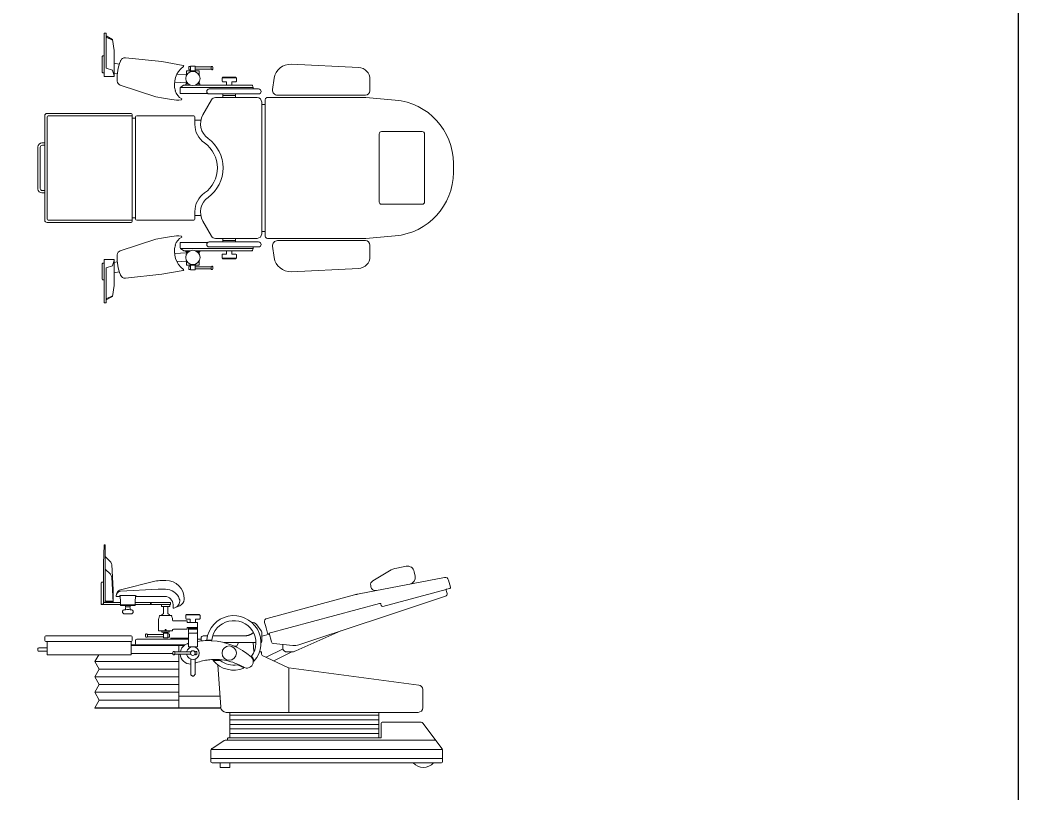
# Model space of a CAD drawing. Header units: metres. Extents: x 249 to 294.6, y -135.5 to -107.4.
# Drawn here: x 290.178 to 294.573, y -130.083 to -126.678 of the extents above; entities that cross this region are included whole.
import ezdxf

# ---------------------------------------------------------------- set-up
doc = ezdxf.new("R2010")
doc.units = ezdxf.units.M
doc.header["$MEASUREMENT"] = 0
doc.layers.add('A. muebles', color=152, linetype='Continuous', lineweight=15)

msp = doc.modelspace()

# ---------------------------------------------------------------- linework, layer by layer
msp.add_lwpolyline([(248.9585, -107.3704), (294.5729, -107.3704), (294.5729, -135.5039), (248.9585, -135.5039)], close=True)
at = {"layer": 'A. muebles'}
for p, q in [((290.5494, -126.7361), (290.5494, -126.9272)), ((290.5494, -126.7361), (290.5574, -126.7361)), ((290.5574, -126.7482), (290.5574, -126.7361)), ((290.5574, -126.8906), (290.5574, -126.7482)), ((290.5854, -126.7632), (290.5574, -126.7482)), ((290.5574, -126.7531), (290.586, -126.7672)), ((290.5854, -126.7632), (290.5924, -126.8117)), ((290.5404, -126.8561), (290.5404, -126.8394)), ((290.5494, -126.8364), (290.5434, -126.8364)), ((290.5494, -126.8561), (290.5494, -126.8364)), ((290.5924, -126.9272), (290.5924, -126.8117)), ((290.5404, -126.8561), (290.5404, -126.8592)), ((290.5404, -126.8801), (290.5404, -126.8592)), ((290.5404, -126.8801), (290.5404, -126.8807)), ((290.5404, -126.8807), (290.5404, -126.8856)), ((290.5494, -126.8561), (290.5494, -126.8606)), ((290.5494, -126.8801), (290.5494, -126.8606)), ((290.5494, -126.8807), (290.5494, -126.8801)), ((290.5494, -126.8831), (290.5494, -126.8807)), ((290.5494, -126.8856), (290.5494, -126.8831)), ((290.5496, -126.8822), (290.5496, -126.8823)), ((290.5924, -126.8684), (290.6154, -126.8724)), ((290.8031, -126.8613), (290.6419, -126.8444)), ((290.8964, -126.8778), (290.8031, -126.8613)), ((290.8969, -126.8807), (290.8967, -126.8807)), ((290.8988, -126.881), (290.8969, -126.8807)), ((290.8977, -126.8791), (290.8971, -126.8782)), ((290.8986, -126.8803), (290.8977, -126.8791)), ((290.9243, -126.8822), (290.9263, -126.8822)), ((290.9293, -126.8817), (290.9493, -126.8817)), ((290.9293, -126.9017), (290.9293, -126.8817)), ((290.9493, -126.8817), (290.9493, -126.9017)), ((291.0223, -126.8822), (291.0243, -126.8822)), ((291.6694, -126.8873), (291.3724, -126.8729)), ((290.5404, -126.8856), (290.5404, -126.8861)), ((290.5404, -126.8861), (290.5404, -126.9021)), ((290.5404, -126.9021), (290.5404, -126.9031)), ((290.5404, -126.9031), (290.5404, -126.9071)), ((290.5494, -126.9101), (290.5434, -126.9101)), ((290.5494, -126.8861), (290.5494, -126.8856)), ((290.5494, -126.8861), (290.5494, -126.8938)), ((290.5494, -126.8938), (290.5494, -126.9101)), ((290.5494, -126.9272), (290.5924, -126.9272)), ((290.5854, -126.8983), (290.5574, -126.8906)), ((290.5854, -126.8983), (290.5924, -126.9235)), ((290.6063, -126.9155), (290.5924, -126.9131)), ((290.9113, -126.9162), (290.8679, -126.9185)), ((290.9293, -126.9022), (290.9113, -126.9022)), ((290.9113, -126.9022), (290.9113, -126.9162)), ((290.9147, -126.916), (290.9113, -126.9162)), ((290.9213, -126.8942), (290.9213, -126.8852)), ((290.9263, -126.8972), (290.9243, -126.8972)), ((290.9293, -126.8852), (290.9293, -126.8942)), ((290.9493, -126.9017), (290.9293, -126.9017)), ((290.9293, -126.9017), (290.9293, -126.9022)), ((290.9493, -126.9017), (290.9293, -126.9017)), ((290.9493, -126.9022), (290.9293, -126.9022)), ((290.9342, -126.9017), (290.9342, -126.9022)), ((290.9443, -126.9017), (290.9443, -126.9022)), ((291.0193, -126.8847), (290.9493, -126.8847)), ((290.9493, -126.8947), (291.0193, -126.8947)), ((290.9493, -126.9022), (290.9493, -126.9017)), ((290.9673, -126.9022), (290.9493, -126.9022)), ((290.9673, -126.9213), (290.9673, -126.9022)), ((291.0193, -126.8947), (291.0193, -126.8847)), ((291.0193, -126.8942), (291.0193, -126.8852)), ((291.0243, -126.8972), (291.0223, -126.8972)), ((291.0273, -126.8852), (291.0273, -126.8942)), ((290.6194, -126.9651), (290.7758, -127.0162)), ((290.8584, -126.9524), (290.859, -126.9524)), ((290.9113, -126.9552), (290.859, -126.9524)), ((290.8981, -126.9655), (290.8859, -126.9732)), ((290.927, -126.9647), (290.9007, -126.9647)), ((290.9088, -126.9602), (290.9088, -126.9647)), ((290.9103, -126.9597), (290.9093, -126.9597)), ((290.9189, -126.9597), (290.9103, -126.9597)), ((290.9113, -126.9552), (290.9113, -126.9557)), ((290.9147, -126.9554), (290.9113, -126.9552)), ((290.9113, -126.9557), (290.9149, -126.9557)), ((290.9113, -126.9567), (290.9113, -126.9572)), ((290.9113, -126.9572), (290.9113, -126.9587)), ((290.9113, -126.9572), (290.9163, -126.9572)), ((290.9149, -126.9557), (290.9123, -126.9557)), ((291.0763, -126.9647), (290.9516, -126.9647)), ((290.9683, -126.9597), (290.9597, -126.9597)), ((290.9663, -126.9557), (290.9623, -126.9557)), ((290.9623, -126.9572), (290.9673, -126.9572)), ((290.9636, -126.9557), (290.9673, -126.9557)), ((290.9673, -126.9557), (290.9673, -126.9501)), ((290.9673, -126.9587), (290.9673, -126.9567)), ((290.9683, -126.9597), (290.9693, -126.9597)), ((290.9698, -126.9602), (290.9698, -126.9647)), ((291.0678, -126.948), (291.0678, -126.934)), ((291.0678, -126.948), (291.0698, -126.95)), ((291.0698, -126.932), (291.1288, -126.932)), ((291.0863, -126.95), (291.0698, -126.95)), ((291.0718, -126.93), (291.1268, -126.93)), ((291.0763, -126.9647), (291.0993, -126.9647)), ((291.0863, -126.95), (291.0878, -126.95)), ((291.0878, -126.95), (291.0878, -126.9647)), ((291.0878, -126.9647), (291.1108, -126.9647)), ((291.0893, -126.9647), (291.0893, -126.965)), ((291.0893, -126.965), (291.1093, -126.965)), ((291.147, -126.9647), (291.0993, -126.9647)), ((291.1093, -126.965), (291.1093, -126.9647)), ((291.1108, -126.9647), (291.1108, -126.95)), ((291.1108, -126.95), (291.1123, -126.95)), ((291.1288, -126.95), (291.1123, -126.95)), ((291.1308, -126.948), (291.1288, -126.95)), ((291.1308, -126.934), (291.1308, -126.948)), ((291.1979, -126.9647), (291.147, -126.9647)), ((291.2013, -126.9647), (291.1979, -126.9647)), ((291.2025, -126.9679), (291.2013, -126.9647)), ((291.2049, -126.9738), (291.2025, -126.9679)), ((291.2976, -126.9346), (291.2905, -126.9846)), ((291.7189, -126.9897), (291.7189, -126.9393)), ((290.8836, -126.9775), (290.8836, -127.0007)), ((291.0067, -126.9747), (290.8841, -126.9747)), ((290.8846, -127.0017), (290.9446, -127.0017)), ((290.9446, -127.0017), (291.0052, -127.0017)), ((291.0067, -126.9747), (291.028, -126.9747)), ((291.0115, -126.9817), (291.0583, -126.9817)), ((291.0115, -127.0037), (291.0213, -127.0037)), ((291.0213, -127.0037), (291.0293, -127.0037)), ((291.028, -126.9747), (291.0993, -126.9747)), ((291.0293, -127.0037), (291.0417, -127.0037)), ((291.0417, -127.0037), (291.0427, -127.0037)), ((291.0573, -127.0037), (291.0427, -127.0037)), ((291.0573, -127.0037), (291.0583, -127.0037)), ((291.09, -126.9817), (291.0583, -126.9817)), ((291.09, -127.0037), (291.0583, -127.0037)), ((291.0713, -127.0037), (291.0713, -127.0082)), ((291.0718, -127.0107), (291.0718, -127.0197)), ((291.0993, -127.0107), (291.0718, -127.0107)), ((291.0733, -127.0102), (291.1233, -127.0102)), ((291.0753, -127.0102), (291.1253, -127.0102)), ((291.0993, -126.9817), (291.09, -126.9817)), ((291.0993, -127.0037), (291.09, -127.0037)), ((291.1273, -126.9747), (291.0993, -126.9747)), ((291.2085, -126.9817), (291.0993, -126.9817)), ((291.2085, -127.0037), (291.0993, -127.0037)), ((291.1268, -127.0107), (291.0993, -127.0107)), ((291.1268, -127.0197), (291.1268, -127.0107)), ((291.2052, -126.9747), (291.1273, -126.9747)), ((291.1273, -127.0082), (291.1273, -127.0037)), ((291.2053, -126.9747), (291.2049, -126.9738)), ((291.2053, -126.9757), (291.2053, -126.9747)), ((291.2053, -126.9817), (291.2053, -126.9757)), ((291.2287, -126.9817), (291.2085, -126.9817)), ((291.2287, -127.0037), (291.2085, -127.0037)), ((291.3123, -127.0097), (291.6989, -127.0097)), ((290.8103, -127.0223), (290.7758, -127.0162)), ((290.8103, -127.0223), (290.8459, -127.0285)), ((290.8904, -127.0268), (290.8892, -127.029)), ((291.0215, -127.0297), (290.9837, -127.0953)), ((291.2223, -127.0197), (291.0388, -127.0197)), ((291.0718, -127.0197), (291.0993, -127.0197)), ((291.0993, -127.0197), (291.1268, -127.0197)), ((291.2423, -127.6197), (291.2423, -127.0397)), ((291.2423, -127.0497), (291.2573, -127.0497)), ((291.2573, -127.0297), (291.2573, -127.3297)), ((291.6148, -127.0197), (291.2673, -127.0197)), ((291.6558, -127.0197), (291.6098, -127.0197)), ((291.6558, -127.0197), (291.6798, -127.0197)), ((291.7013, -127.0197), (291.6798, -127.0197)), ((291.8301, -127.0307), (291.7013, -127.0197)), ((290.2873, -127.0997), (290.2873, -127.5597)), ((290.2973, -127.0897), (290.6673, -127.0897)), ((290.3023, -127.0997), (290.6723, -127.0997)), ((290.6723, -127.0947), (290.6723, -127.5647)), ((290.6923, -127.0997), (290.943, -127.0997)), ((290.2973, -127.1047), (290.2973, -127.5547)), ((290.6723, -127.1097), (290.6873, -127.1097)), ((290.6873, -127.1047), (290.6873, -127.5547)), ((290.948, -127.1047), (290.948, -127.1378)), ((290.948, -127.1197), (290.9745, -127.1197)), ((291.7596, -127.1797), (291.7596, -127.4797)), ((291.9496, -127.1697), (291.7696, -127.1697)), ((291.9596, -127.4797), (291.9596, -127.1797)), ((290.2743, -127.2197), (290.2873, -127.2197)), ((290.2773, -127.2297), (290.2873, -127.2297)), ((290.2573, -127.2367), (290.2573, -127.4227)), ((290.2673, -127.2397), (290.2673, -127.4197)), ((292.0863, -127.3297), (292.0863, -127.3097)), ((291.2573, -127.3297), (291.2573, -127.6297)), ((292.0863, -127.3497), (292.0863, -127.3297)), ((290.2743, -127.4397), (290.2873, -127.4397)), ((290.2773, -127.4297), (290.2873, -127.4297)), ((291.7696, -127.4897), (291.9496, -127.4897)), ((290.948, -127.5216), (290.948, -127.5547)), ((290.9745, -127.5397), (290.948, -127.5397)), ((290.2973, -127.5697), (290.6673, -127.5697)), ((290.3023, -127.5597), (290.6723, -127.5597)), ((290.6723, -127.5497), (290.6873, -127.5497)), ((290.6923, -127.5597), (290.943, -127.5597)), ((290.9837, -127.5642), (291.0215, -127.6297)), ((290.8892, -127.6304), (290.8904, -127.6326)), ((291.2423, -127.6097), (291.2573, -127.6097)), ((291.7013, -127.6397), (291.8301, -127.6287)), ((290.7758, -127.6433), (290.6194, -127.6943)), ((290.7758, -127.6433), (290.8103, -127.6372)), ((290.8459, -127.6309), (290.8103, -127.6372)), ((290.8836, -127.6587), (290.8836, -127.682)), ((290.9446, -127.6577), (290.8846, -127.6577)), ((291.0052, -127.6577), (290.9446, -127.6577)), ((291.0213, -127.6557), (291.0115, -127.6557)), ((291.0293, -127.6557), (291.0213, -127.6557)), ((291.0417, -127.6557), (291.0293, -127.6557)), ((291.2223, -127.6397), (291.0388, -127.6397)), ((291.0427, -127.6557), (291.0417, -127.6557)), ((291.0427, -127.6557), (291.0573, -127.6557)), ((291.0583, -127.6557), (291.0573, -127.6557)), ((291.0583, -127.6557), (291.09, -127.6557)), ((291.0713, -127.6512), (291.0713, -127.6557)), ((291.0993, -127.6397), (291.0718, -127.6397)), ((291.0718, -127.6397), (291.0718, -127.6487)), ((291.0718, -127.6487), (291.0993, -127.6487)), ((291.1233, -127.6492), (291.0733, -127.6492)), ((291.1253, -127.6492), (291.0753, -127.6492)), ((291.09, -127.6557), (291.0993, -127.6557)), ((291.1268, -127.6397), (291.0993, -127.6397)), ((291.0993, -127.6487), (291.1268, -127.6487)), ((291.0993, -127.6557), (291.2085, -127.6557)), ((291.1268, -127.6487), (291.1268, -127.6397)), ((291.1273, -127.6557), (291.1273, -127.6512)), ((291.2085, -127.6557), (291.2287, -127.6557)), ((291.2673, -127.6397), (291.6148, -127.6397)), ((291.6989, -127.6497), (291.3123, -127.6497)), ((291.6098, -127.6397), (291.6558, -127.6397)), ((291.6798, -127.6397), (291.6558, -127.6397)), ((291.6798, -127.6397), (291.7013, -127.6397)), ((291.7189, -127.7202), (291.7189, -127.6697)), ((290.859, -127.707), (290.8584, -127.707)), ((290.859, -127.707), (290.9113, -127.7042)), ((290.8841, -127.6847), (291.0067, -127.6847)), ((290.8859, -127.6862), (290.8981, -127.6939)), ((290.9007, -127.6947), (290.927, -127.6947)), ((290.9088, -127.6947), (290.9088, -127.6992)), ((290.9093, -127.6997), (290.9103, -127.6997)), ((290.9103, -127.6997), (290.9189, -127.6997)), ((290.9113, -127.7007), (290.9113, -127.7022)), ((290.9163, -127.7022), (290.9113, -127.7022)), ((290.9113, -127.7022), (290.9113, -127.7027)), ((290.9113, -127.7037), (290.9113, -127.7042)), ((290.9149, -127.7037), (290.9113, -127.7037)), ((290.9113, -127.7042), (290.9147, -127.704)), ((290.9123, -127.7037), (290.9149, -127.7037)), ((290.9516, -127.6947), (291.0763, -127.6947)), ((290.9597, -127.6997), (290.9683, -127.6997)), ((290.9673, -127.7022), (290.9623, -127.7022)), ((290.9623, -127.7037), (290.9663, -127.7037)), ((290.9673, -127.7037), (290.9636, -127.7037)), ((290.9673, -127.7027), (290.9673, -127.7007)), ((290.9673, -127.7093), (290.9673, -127.7037)), ((290.9693, -127.6997), (290.9683, -127.6997)), ((290.9698, -127.6947), (290.9698, -127.6992)), ((291.028, -127.6847), (291.0067, -127.6847)), ((291.0583, -127.6777), (291.0115, -127.6777)), ((291.0993, -127.6847), (291.028, -127.6847)), ((291.0583, -127.6777), (291.09, -127.6777)), ((291.0698, -127.7094), (291.0678, -127.7114)), ((291.0678, -127.7254), (291.0678, -127.7114)), ((291.0698, -127.7094), (291.0863, -127.7094)), ((291.0993, -127.6947), (291.0763, -127.6947)), ((291.0878, -127.7094), (291.0863, -127.7094)), ((291.1108, -127.6947), (291.0878, -127.6947)), ((291.0878, -127.6947), (291.0878, -127.7094)), ((291.1093, -127.6944), (291.0893, -127.6944)), ((291.0893, -127.6944), (291.0893, -127.6947)), ((291.09, -127.6777), (291.0993, -127.6777)), ((291.0993, -127.6777), (291.2085, -127.6777)), ((291.0993, -127.6847), (291.1273, -127.6847)), ((291.0993, -127.6947), (291.147, -127.6947)), ((291.1093, -127.6947), (291.1093, -127.6944)), ((291.1108, -127.7094), (291.1108, -127.6947)), ((291.1123, -127.7094), (291.1108, -127.7094)), ((291.1123, -127.7094), (291.1288, -127.7094)), ((291.1273, -127.6847), (291.2052, -127.6847)), ((291.1288, -127.7094), (291.1308, -127.7114)), ((291.1308, -127.7114), (291.1308, -127.7254)), ((291.147, -127.6947), (291.1979, -127.6947)), ((291.1979, -127.6947), (291.2013, -127.6947)), ((291.2013, -127.6947), (291.2025, -127.6916)), ((291.2025, -127.6916), (291.2049, -127.6856)), ((291.2049, -127.6856), (291.2053, -127.6847)), ((291.2053, -127.6838), (291.2053, -127.6777)), ((291.2053, -127.6847), (291.2053, -127.6838)), ((291.2085, -127.6777), (291.2287, -127.6777)), ((291.2905, -127.6748), (291.2976, -127.7248)), ((290.5404, -127.7523), (290.5404, -127.7564)), ((290.5404, -127.7564), (290.5404, -127.7573)), ((290.5404, -127.7573), (290.5404, -127.7733)), ((290.5434, -127.7493), (290.5494, -127.7493)), ((290.5494, -127.7323), (290.5494, -127.9234)), ((290.5924, -127.7323), (290.5494, -127.7323)), ((290.5494, -127.7493), (290.5494, -127.7656)), ((290.5574, -127.7689), (290.5854, -127.7611)), ((290.5924, -127.736), (290.5854, -127.7611)), ((290.5924, -127.8477), (290.5924, -127.7323)), ((290.5924, -127.7464), (290.6063, -127.7439)), ((290.8679, -127.7409), (290.9113, -127.7432)), ((290.9113, -127.7432), (290.9147, -127.7434)), ((290.9113, -127.7432), (290.9113, -127.7572)), ((290.9113, -127.7572), (290.9293, -127.7572)), ((290.9243, -127.7622), (290.9263, -127.7622)), ((290.9293, -127.7572), (290.9493, -127.7572)), ((290.9293, -127.7572), (290.9293, -127.7577)), ((290.9293, -127.7577), (290.9493, -127.7577)), ((290.9293, -127.7777), (290.9293, -127.7577)), ((290.9293, -127.7577), (290.9493, -127.7577)), ((290.9342, -127.7572), (290.9342, -127.7577)), ((290.9443, -127.7572), (290.9443, -127.7577)), ((290.9493, -127.7577), (290.9493, -127.7572)), ((290.9493, -127.7572), (290.9673, -127.7572)), ((290.9493, -127.7577), (290.9493, -127.7777)), ((290.9673, -127.7572), (290.9673, -127.7381)), ((291.0223, -127.7622), (291.0243, -127.7622)), ((291.1288, -127.7274), (291.0698, -127.7274)), ((291.1268, -127.7294), (291.0718, -127.7294)), ((290.5404, -127.7733), (290.5404, -127.7738)), ((290.5404, -127.7738), (290.5404, -127.7788)), ((290.5404, -127.7788), (290.5404, -127.7793)), ((290.5404, -127.8002), (290.5404, -127.7793)), ((290.5404, -127.8002), (290.5404, -127.8033)), ((290.5404, -127.82), (290.5404, -127.8033)), ((290.5494, -127.7656), (290.5494, -127.7733)), ((290.5494, -127.7738), (290.5494, -127.7733)), ((290.5494, -127.7763), (290.5494, -127.7738)), ((290.5494, -127.7788), (290.5494, -127.7763)), ((290.5494, -127.7793), (290.5494, -127.7788)), ((290.5494, -127.7989), (290.5494, -127.7793)), ((290.5494, -127.7989), (290.5494, -127.8033)), ((290.5494, -127.823), (290.5494, -127.8033)), ((290.5496, -127.7772), (290.5496, -127.7773)), ((290.5574, -127.9112), (290.5574, -127.7689)), ((290.6154, -127.787), (290.5924, -127.7911)), ((290.6419, -127.8151), (290.8031, -127.7981)), ((290.8031, -127.7981), (290.8964, -127.7816)), ((290.8967, -127.7788), (290.8969, -127.7787)), ((290.8969, -127.7787), (290.8988, -127.7784)), ((290.8971, -127.7812), (290.8977, -127.7803)), ((290.8977, -127.7803), (290.8986, -127.7791)), ((290.9213, -127.7742), (290.9213, -127.7652)), ((290.9263, -127.7772), (290.9243, -127.7772)), ((290.9293, -127.7652), (290.9293, -127.7742)), ((290.9493, -127.7777), (290.9293, -127.7777)), ((291.0193, -127.7647), (290.9493, -127.7647)), ((290.9493, -127.7747), (291.0193, -127.7747)), ((291.0193, -127.7747), (291.0193, -127.7647)), ((291.0193, -127.7742), (291.0193, -127.7652)), ((291.0243, -127.7772), (291.0223, -127.7772)), ((291.0273, -127.7652), (291.0273, -127.7742)), ((291.3724, -127.7865), (291.6694, -127.7721)), ((290.5434, -127.823), (290.5494, -127.823)), ((290.5924, -127.8477), (290.5854, -127.8962)), ((290.586, -127.8922), (290.5574, -127.9063)), ((290.5574, -127.9234), (290.5494, -127.9234)), ((290.5574, -127.9112), (290.5854, -127.8962)), ((290.5574, -127.9234), (290.5574, -127.9112)), ((290.5453, -129.0725), (290.5482, -128.9917)), ((290.5502, -128.9898), (290.5503, -128.9898)), ((290.5503, -128.9898), (290.5523, -128.9898)), ((290.5533, -128.9908), (290.5533, -129.074)), ((290.5453, -129.1642), (290.5453, -129.0725)), ((290.5764, -129.0639), (290.5533, -129.041)), ((290.5533, -129.074), (290.5533, -129.075)), ((290.5533, -129.075), (290.5533, -129.2225)), ((290.5883, -129.1875), (290.5818, -129.0761)), ((290.5764, -129.1196), (290.5533, -129.0968)), ((291.8049, -129.1045), (291.7316, -129.1484)), ((291.8789, -129.0841), (291.8373, -129.0921)), ((291.9178, -129.1275), (291.914, -129.1079)), ((290.5361, -129.1567), (290.5361, -129.1567)), ((290.5361, -129.1567), (290.5361, -129.1645)), ((290.5361, -129.1645), (290.5361, -129.165)), ((290.5361, -129.165), (290.5361, -129.1699)), ((290.5391, -129.1537), (290.5453, -129.1537)), ((290.5453, -129.1537), (290.5453, -129.1588)), ((290.5453, -129.1588), (290.5453, -129.1645)), ((290.5453, -129.1645), (290.5453, -129.165)), ((290.5453, -129.165), (290.5453, -129.1699)), ((290.5883, -129.2433), (290.5818, -129.1319)), ((290.6203, -129.1872), (290.7719, -129.1503)), ((290.8003, -129.1468), (290.8209, -129.1468)), ((291.6714, -129.2056), (292.0469, -129.1332)), ((292.0654, -129.1447), (292.0654, -129.145)), ((292.0654, -129.145), (292.0739, -129.1767)), ((290.5361, -129.1699), (290.5361, -129.1705)), ((290.5361, -129.1705), (290.5361, -129.1997)), ((290.5361, -129.1997), (290.5361, -129.2046)), ((290.5361, -129.2046), (290.5361, -129.2135)), ((290.5453, -129.1699), (290.5453, -129.1705)), ((290.5453, -129.1705), (290.5453, -129.1997)), ((290.5453, -129.2075), (290.5453, -129.1707)), ((290.5453, -129.2051), (290.5453, -129.1989)), ((290.5453, -129.1997), (290.5453, -129.2046)), ((290.5453, -129.2046), (290.5453, -129.2135)), ((290.5453, -129.2054), (290.5453, -129.2051)), ((290.5453, -129.2365), (290.5453, -129.2075)), ((290.5453, -129.2192), (290.5453, -129.2127)), ((290.5883, -129.2375), (290.5883, -129.1875)), ((290.6035, -129.207), (290.6009, -129.2142)), ((290.6058, -129.2009), (290.6035, -129.207)), ((290.6063, -129.1995), (290.6058, -129.2009)), ((290.7859, -129.1851), (290.6211, -129.1941)), ((290.7859, -129.1851), (290.8189, -129.1851)), ((291.2658, -129.3135), (291.6506, -129.2104)), ((291.6506, -129.2104), (291.6609, -129.2077)), ((291.6506, -129.2104), (291.6609, -129.2077)), ((291.6506, -129.2104), (291.6609, -129.2077)), ((291.6609, -129.2077), (291.6714, -129.2056)), ((291.6609, -129.2077), (291.6714, -129.2056)), ((291.6609, -129.2077), (291.6714, -129.2056)), ((291.7222, -129.1694), (291.7234, -129.1752)), ((291.7751, -129.2609), (292.0547, -129.186)), ((292.0537, -129.1863), (292.0585, -129.204)), ((292.0547, -129.186), (292.0566, -129.1855)), ((292.0711, -129.1816), (292.0566, -129.1855)), ((290.5361, -129.2135), (290.5361, -129.2184)), ((290.5361, -129.2184), (290.5361, -129.2239)), ((290.5361, -129.2239), (290.5361, -129.244)), ((290.5361, -129.244), (290.5361, -129.251)), ((290.5361, -129.251), (290.5453, -129.251)), ((290.5361, -129.251), (290.5361, -129.252)), ((290.5371, -129.253), (290.5468, -129.253)), ((290.5453, -129.2135), (290.5453, -129.2184)), ((290.5453, -129.2184), (290.5453, -129.226)), ((290.5453, -129.226), (290.5453, -129.244)), ((290.5453, -129.244), (290.5453, -129.251)), ((290.6205, -129.244), (290.5453, -129.244)), ((290.5468, -129.253), (290.6208, -129.253)), ((290.5513, -129.2425), (290.5533, -129.2425)), ((290.5533, -129.2235), (290.5533, -129.2225)), ((290.5533, -129.2345), (290.5533, -129.2235)), ((290.5533, -129.2425), (290.5873, -129.2425)), ((290.5563, -129.2375), (290.5853, -129.2375)), ((290.5883, -129.2405), (290.5883, -129.2375)), ((290.5883, -129.2415), (290.5883, -129.2405)), ((290.6009, -129.2162), (290.6009, -129.2142)), ((290.6167, -129.2172), (290.6019, -129.2172)), ((290.6863, -129.2131), (290.6194, -129.2131)), ((290.6197, -129.2201), (290.6196, -129.2159)), ((290.6203, -129.2368), (290.6197, -129.2201)), ((290.6203, -129.2368), (290.6205, -129.244)), ((290.6207, -129.2498), (290.6205, -129.244)), ((290.6208, -129.2517), (290.6207, -129.2498)), ((290.6209, -129.2533), (290.6208, -129.2513)), ((290.6209, -129.2533), (290.6209, -129.2558)), ((290.6251, -129.2533), (290.6209, -129.2533)), ((290.6214, -129.2563), (290.6229, -129.2563)), ((290.6229, -129.2563), (290.6329, -129.2563)), ((290.6251, -129.2533), (290.6306, -129.2533)), ((290.6306, -129.2533), (290.6251, -129.2533)), ((290.6306, -129.2533), (290.6251, -129.2533)), ((290.6379, -129.2533), (290.6306, -129.2533)), ((290.6329, -129.2563), (290.6364, -129.2563)), ((290.6364, -129.2563), (290.6529, -129.2563)), ((290.6529, -129.2533), (290.6379, -129.2533)), ((290.6429, -129.2563), (290.6429, -129.2625)), ((290.6529, -129.2533), (290.6627, -129.2533)), ((290.6629, -129.2563), (290.6529, -129.2563)), ((290.6751, -129.2533), (290.6627, -129.2533)), ((290.6629, -129.2596), (290.6629, -129.2563)), ((290.6629, -129.2563), (290.6844, -129.2563)), ((290.6751, -129.2533), (290.6806, -129.2533)), ((290.6806, -129.2533), (290.6751, -129.2533)), ((290.6829, -129.2533), (290.6806, -129.2533)), ((290.6806, -129.2533), (290.6829, -129.2533)), ((290.6849, -129.2533), (290.6829, -129.2533)), ((290.6849, -129.2517), (290.685, -129.2498)), ((290.6849, -129.2533), (290.6849, -129.2513)), ((290.7933, -129.253), (290.6849, -129.253)), ((290.6849, -129.2558), (290.6849, -129.2533)), ((290.685, -129.2498), (290.6852, -129.244)), ((290.6852, -129.244), (290.6853, -129.2403)), ((290.6852, -129.244), (290.7906, -129.244)), ((290.6853, -129.2403), (290.6854, -129.2384)), ((290.6853, -129.2403), (290.6854, -129.2388)), ((290.6854, -129.2368), (290.686, -129.2201)), ((290.6854, -129.2384), (290.6854, -129.2368)), ((290.686, -129.2201), (290.6862, -129.2159)), ((290.8159, -129.2172), (290.689, -129.2172)), ((290.7151, -129.2172), (290.7003, -129.2172)), ((290.753, -129.244), (290.753, -129.253)), ((290.7563, -129.244), (290.7563, -129.253)), ((290.8193, -129.244), (290.7563, -129.244)), ((290.8193, -129.253), (290.7563, -129.253)), ((290.8018, -129.253), (290.8013, -129.2535)), ((290.8013, -129.2535), (290.8013, -129.261)), ((290.8017, -129.253), (290.8047, -129.253)), ((290.8017, -129.253), (290.8018, -129.253)), ((290.8089, -129.253), (290.8047, -129.253)), ((290.8143, -129.253), (290.8089, -129.253)), ((290.8193, -129.253), (290.8143, -129.253)), ((290.8234, -129.244), (290.8193, -129.244)), ((290.8251, -129.253), (290.8193, -129.253)), ((290.8244, -129.253), (290.8193, -129.253)), ((290.8329, -129.244), (290.8234, -129.244)), ((290.8261, -129.253), (290.8244, -129.253)), ((290.8311, -129.253), (290.8251, -129.253)), ((290.8302, -129.253), (290.8261, -129.253)), ((290.8302, -129.253), (290.8369, -129.253)), ((290.8311, -129.253), (290.8403, -129.253)), ((290.8403, -129.244), (290.8329, -129.244)), ((290.8373, -129.2535), (290.8368, -129.253)), ((290.8368, -129.253), (290.8369, -129.253)), ((290.8373, -129.261), (290.8373, -129.2535)), ((290.8413, -129.252), (290.8413, -129.245)), ((290.8519, -129.2672), (290.8519, -129.2532)), ((290.9009, -129.2299), (290.9009, -129.2268)), ((291.7613, -129.2481), (291.2691, -129.3799)), ((292.052, -129.2161), (291.7133, -129.3285)), ((291.7689, -129.2574), (291.7674, -129.2516)), ((290.6429, -129.2625), (290.6434, -129.263)), ((290.6431, -129.267), (290.6429, -129.2734)), ((290.6434, -129.263), (290.6479, -129.263)), ((290.6529, -129.263), (290.6471, -129.263)), ((290.6479, -129.263), (290.6579, -129.263)), ((290.6479, -129.263), (290.6487, -129.263)), ((290.6586, -129.263), (290.6529, -129.263)), ((290.657, -129.263), (290.6579, -129.263)), ((290.6579, -129.263), (290.6624, -129.263)), ((290.6629, -129.2625), (290.6624, -129.263)), ((290.6629, -129.2734), (290.6626, -129.267)), ((290.6629, -129.2625), (290.6629, -129.2596)), ((290.8013, -129.261), (290.8047, -129.261)), ((290.8047, -129.261), (290.8089, -129.261)), ((290.8089, -129.261), (290.8133, -129.261)), ((290.8098, -129.261), (290.8098, -129.291)), ((290.8143, -129.261), (290.8133, -129.261)), ((290.8143, -129.261), (290.8193, -129.261)), ((290.8193, -129.261), (290.8244, -129.261)), ((290.8253, -129.261), (290.8244, -129.261)), ((290.8253, -129.261), (290.8261, -129.261)), ((290.8261, -129.261), (290.8302, -129.261)), ((290.8288, -129.261), (290.8288, -129.291)), ((290.8302, -129.261), (290.8373, -129.261)), ((290.8519, -129.2682), (290.8519, -129.2672)), ((290.8529, -129.2682), (290.8519, -129.2682)), ((290.8549, -129.2682), (290.8529, -129.2682)), ((290.8559, -129.2682), (290.8549, -129.2682)), ((290.8559, -129.2682), (290.8593, -129.2668)), ((290.8593, -129.2668), (290.8627, -129.2654)), ((290.8639, -129.2649), (290.882, -129.2577)), ((290.882, -129.2577), (290.8832, -129.2572)), ((290.9078, -129.3145), (290.9078, -129.3005)), ((290.9098, -129.2985), (290.9688, -129.2985)), ((290.9118, -129.2965), (290.9668, -129.2965)), ((290.9708, -129.3005), (290.9708, -129.3145)), ((290.7883, -129.322), (290.7883, -129.3192)), ((290.7883, -129.322), (290.7883, -129.367)), ((290.7926, -129.3031), (290.789, -129.3148)), ((290.7955, -129.301), (290.8001, -129.301)), ((290.8001, -129.301), (290.8193, -129.301)), ((290.8005, -129.301), (290.838, -129.301)), ((290.8193, -129.301), (290.8385, -129.301)), ((290.8385, -129.301), (290.8431, -129.301)), ((290.8496, -129.3148), (290.8459, -129.3031)), ((290.8503, -129.3192), (290.8503, -129.322)), ((290.8533, -129.325), (290.8818, -129.325)), ((290.8818, -129.325), (290.9123, -129.325)), ((290.9078, -129.3145), (290.9098, -129.3165)), ((290.9263, -129.3165), (290.9098, -129.3165)), ((290.9143, -129.327), (290.9143, -129.3305)), ((290.9593, -129.3325), (290.9163, -129.3325)), ((290.9243, -129.3325), (290.9253, -129.3315)), ((290.9243, -129.3325), (290.9393, -129.3325)), ((290.9253, -129.3315), (290.9263, -129.3315)), ((290.9263, -129.3165), (290.9278, -129.3165)), ((290.9393, -129.3315), (290.9263, -129.3315)), ((290.9278, -129.3165), (290.9278, -129.3312)), ((290.9278, -129.3312), (290.9508, -129.3312)), ((290.9293, -129.3312), (290.9293, -129.3315)), ((290.9293, -129.3315), (290.9493, -129.3315)), ((290.9393, -129.3315), (290.9513, -129.3315)), ((290.9393, -129.3325), (290.9543, -129.3325)), ((290.9493, -129.3315), (290.9493, -129.3312)), ((290.9508, -129.3312), (290.9508, -129.3165)), ((290.9508, -129.3165), (290.9523, -129.3165)), ((290.9513, -129.3315), (290.9523, -129.3315)), ((290.9513, -129.3315), (290.9523, -129.3315)), ((290.9688, -129.3165), (290.9523, -129.3165)), ((290.9533, -129.3315), (290.9523, -129.3315)), ((290.9543, -129.3325), (290.9533, -129.3315)), ((290.9603, -129.3325), (290.9593, -129.3325)), ((290.9603, -129.3325), (290.9603, -129.3335)), ((290.9603, -129.3335), (290.9603, -129.3535)), ((290.9708, -129.3145), (290.9688, -129.3165)), ((291.2403, -129.3678), (291.2213, -129.3425)), ((291.2588, -129.3454), (291.2552, -129.3319)), ((291.7073, -129.3305), (291.4059, -129.4305)), ((291.7133, -129.3285), (291.7073, -129.3305)), ((290.7308, -129.3937), (290.7308, -129.3847)), ((290.7338, -129.3817), (290.7358, -129.3817)), ((290.7388, -129.3865), (290.7388, -129.3842)), ((290.8098, -129.3842), (290.7388, -129.3842)), ((290.7388, -129.3847), (290.7388, -129.3937)), ((290.7388, -129.3918), (290.7388, -129.3865)), ((290.8011, -129.369), (290.7903, -129.369)), ((290.7953, -129.369), (290.7953, -129.3692)), ((290.7953, -129.3692), (290.7963, -129.3692)), ((290.8033, -129.3692), (290.7963, -129.3692)), ((290.8011, -129.369), (290.8193, -129.369)), ((290.8033, -129.3702), (290.8033, -129.3692)), ((290.8033, -129.3704), (290.8033, -129.3702)), ((290.8033, -129.3729), (290.8033, -129.3704)), ((290.8033, -129.3732), (290.8033, -129.3729)), ((290.8033, -129.3737), (290.8033, -129.3732)), ((290.8043, -129.3742), (290.8038, -129.3742)), ((290.8079, -129.3742), (290.8043, -129.3742)), ((290.8129, -129.3742), (290.8079, -129.3742)), ((290.8098, -129.3798), (290.8103, -129.3793)), ((290.8098, -129.3983), (290.8098, -129.3798)), ((290.8103, -129.3793), (290.8283, -129.3793)), ((290.8151, -129.3742), (290.8129, -129.3742)), ((290.8143, -129.3793), (290.8143, -129.3742)), ((290.8235, -129.3742), (290.8151, -129.3742)), ((290.8483, -129.369), (290.8193, -129.369)), ((290.8348, -129.3742), (290.8235, -129.3742)), ((290.8243, -129.3742), (290.8243, -129.3793)), ((290.8283, -129.3793), (290.8288, -129.3798)), ((290.8288, -129.3798), (290.8288, -129.3983)), ((290.8288, -129.3937), (290.8288, -129.3847)), ((290.8318, -129.3817), (290.8338, -129.3817)), ((290.8423, -129.3692), (290.8353, -129.3692)), ((290.8353, -129.3692), (290.8353, -129.3702)), ((290.8353, -129.3702), (290.8353, -129.3704)), ((290.8353, -129.3704), (290.8353, -129.3729)), ((290.8353, -129.3729), (290.8353, -129.3732)), ((290.8353, -129.3732), (290.8353, -129.3737)), ((290.8368, -129.3847), (290.8368, -129.3937)), ((290.8423, -129.369), (290.8423, -129.3692)), ((290.8423, -129.3692), (290.8433, -129.3692)), ((290.8433, -129.3692), (290.8433, -129.369)), ((290.8503, -129.367), (290.8503, -129.364)), ((290.8818, -129.361), (290.8533, -129.361)), ((290.9123, -129.361), (290.8818, -129.361)), ((290.9143, -129.3565), (290.9143, -129.359)), ((290.9163, -129.3545), (290.9178, -129.3545)), ((290.9178, -129.3535), (290.9178, -129.3545)), ((290.9178, -129.3535), (290.9603, -129.3535)), ((290.9193, -129.3535), (290.9193, -129.3585)), ((290.9193, -129.3535), (290.9393, -129.3535)), ((290.9193, -129.3585), (290.9285, -129.3585)), ((290.9193, -129.3615), (290.9193, -129.3765)), ((290.9213, -129.3785), (290.9193, -129.3765)), ((290.9593, -129.3785), (290.9193, -129.3785)), ((290.9193, -129.3785), (290.9193, -129.4385)), ((290.9213, -129.3785), (290.9218, -129.3785)), ((290.9573, -129.3785), (290.9218, -129.3785)), ((290.9376, -129.3585), (290.9223, -129.3585)), ((290.9223, -129.3615), (290.9233, -129.3615)), ((290.9233, -129.3615), (290.9285, -129.3585)), ((290.9233, -129.3615), (290.9553, -129.3615)), ((290.9285, -129.3585), (290.9302, -129.3575)), ((290.9285, -129.3585), (290.9501, -129.3585)), ((290.9332, -129.3575), (290.9302, -129.3575)), ((290.9332, -129.3575), (290.9393, -129.3575)), ((290.9393, -129.3615), (290.9376, -129.3585)), ((290.9543, -129.3535), (290.9393, -129.3535)), ((290.9484, -129.3575), (290.9393, -129.3575)), ((290.941, -129.3585), (290.9393, -129.3615)), ((290.9413, -129.3585), (290.941, -129.3585)), ((290.9563, -129.3585), (290.9413, -129.3585)), ((290.9484, -129.3575), (290.9501, -129.3585)), ((290.9501, -129.3585), (290.9553, -129.3615)), ((290.9501, -129.3585), (290.9593, -129.3585)), ((290.9543, -129.3535), (290.9593, -129.3535)), ((290.9553, -129.3615), (290.9563, -129.3615)), ((290.9593, -129.3765), (290.9573, -129.3785)), ((290.9593, -129.3585), (290.9593, -129.3535)), ((290.9593, -129.37), (290.9593, -129.3615)), ((290.9593, -129.37), (290.9593, -129.3765)), ((290.9593, -129.4385), (290.9593, -129.3785)), ((291.2423, -129.4155), (291.2423, -129.3738)), ((291.2423, -129.3923), (291.2762, -129.3832)), ((291.2614, -129.3551), (291.2588, -129.3454)), ((291.2679, -129.3792), (291.2614, -129.3551)), ((291.2749, -129.3784), (291.2853, -129.4172)), ((291.3933, -129.4564), (291.591, -129.3691)), ((290.2873, -129.3955), (290.2873, -129.4105)), ((290.6673, -129.3905), (290.2923, -129.3905)), ((290.2923, -129.4155), (290.6673, -129.4155)), ((290.2973, -129.4155), (290.2973, -129.4735)), ((290.6673, -129.4155), (290.6673, -129.4735)), ((290.6673, -129.4305), (290.6923, -129.4305)), ((290.6673, -129.4325), (290.9017, -129.4325)), ((290.6723, -129.4105), (290.6723, -129.3955)), ((290.6873, -129.4105), (290.6873, -129.4255)), ((290.9193, -129.4055), (290.6923, -129.4055)), ((290.6923, -129.4305), (290.9046, -129.4305)), ((290.7358, -129.3967), (290.7338, -129.3967)), ((290.7388, -129.3942), (290.7388, -129.3918)), ((290.7388, -129.3942), (290.8098, -129.3942)), ((290.8098, -129.3983), (290.8108, -129.3993)), ((290.8278, -129.3993), (290.8108, -129.3993)), ((290.8288, -129.3983), (290.8278, -129.3993)), ((290.8338, -129.3967), (290.8318, -129.3967)), ((290.8405, -129.4005), (290.9189, -129.4005)), ((290.8773, -129.4325), (290.8773, -129.4615)), ((290.9751, -129.4055), (290.9592, -129.4055)), ((290.9751, -129.4005), (290.9751, -129.4128)), ((291.0034, -129.3905), (290.9851, -129.3905)), ((291.001, -129.4085), (291, -129.4085)), ((291.021, -129.4099), (291.001, -129.4085)), ((291.022, -129.41), (291.021, -129.4099)), ((291.0303, -129.3905), (291.0263, -129.3905)), ((291.0303, -129.3905), (291.1674, -129.3905)), ((291.0717, -129.3905), (291.1674, -129.3905)), ((291.0767, -129.4205), (291.2173, -129.4205)), ((291.1399, -129.4205), (291.1323, -129.4355)), ((291.2072, -129.4596), (291.2053, -129.4205)), ((291.2939, -129.4246), (291.3796, -129.4334)), ((291.3361, -129.4448), (291.3359, -129.4289)), ((290.2573, -129.4465), (290.2573, -129.4555)), ((290.2973, -129.4435), (290.2603, -129.4435)), ((290.2603, -129.4585), (290.2973, -129.4585)), ((290.2973, -129.4735), (290.6673, -129.4735)), ((290.5073, -129.5029), (290.5246, -129.4735)), ((290.6673, -129.4689), (290.8513, -129.4689)), ((290.8513, -129.471), (290.8513, -129.462)), ((290.8543, -129.459), (290.8563, -129.459)), ((290.8563, -129.474), (290.8543, -129.474)), ((290.9306, -129.4615), (290.8593, -129.4615)), ((290.8593, -129.4638), (290.8593, -129.4615)), ((290.8593, -129.462), (290.8593, -129.471)), ((290.8593, -129.4691), (290.8593, -129.4638)), ((290.8593, -129.4715), (290.8593, -129.4691)), ((290.8593, -129.4715), (290.9306, -129.4715)), ((290.8773, -129.4715), (290.8773, -129.7075)), ((290.9193, -129.4385), (290.9593, -129.4385)), ((290.9298, -129.4385), (290.9298, -129.4401)), ((290.9493, -129.4615), (290.9479, -129.4615)), ((290.9479, -129.4715), (290.9493, -129.4715)), ((290.9488, -129.4385), (290.9488, -129.4401)), ((290.9493, -129.471), (290.9493, -129.462)), ((290.9523, -129.459), (290.9543, -129.459)), ((290.9543, -129.474), (290.9523, -129.474)), ((290.9573, -129.462), (290.9573, -129.471)), ((291.1202, -129.4355), (291.1323, -129.4355)), ((291.2328, -129.4605), (291.2353, -129.4605)), ((291.2353, -129.4605), (291.2413, -129.4605)), ((291.2413, -129.4605), (291.2413, -129.4716)), ((291.3363, -129.4472), (291.2619, -129.4851)), ((291.2964, -129.5012), (291.3749, -129.4613)), ((291.3828, -129.4611), (291.3534, -129.4616)), ((291.3828, -129.4611), (291.3887, -129.4584)), ((291.3887, -129.4584), (291.3933, -129.4564)), ((291.3887, -129.4584), (291.3933, -129.4564)), ((290.8773, -129.5029), (290.5073, -129.5029)), ((290.5273, -129.537), (290.5073, -129.5029)), ((290.9298, -129.4928), (290.9298, -129.5563)), ((290.9488, -129.4928), (290.9488, -129.5563)), ((291.0272, -129.4985), (291.0283, -129.4985)), ((291.0283, -129.4985), (291.058, -129.4985)), ((291.049, -129.5187), (291.0617, -129.7042)), ((291.058, -129.4985), (291.0587, -129.4985)), ((291.137, -129.5183), (291.1364, -129.518)), ((291.1639, -129.532), (291.137, -129.5183)), ((291.2447, -129.4771), (291.3573, -129.5296)), ((290.5073, -129.5711), (290.5273, -129.537)), ((290.5273, -129.537), (290.8773, -129.537)), ((290.9298, -129.5563), (290.9298, -129.5624)), ((290.9488, -129.5624), (290.9488, -129.5563)), ((291.3573, -129.5296), (291.3613, -129.5315)), ((291.3613, -129.5315), (291.9339, -129.6072)), ((291.3613, -129.5315), (291.3613, -129.7275)), ((290.8773, -129.5711), (290.5073, -129.5711)), ((290.5273, -129.6052), (290.5073, -129.5711)), ((290.5073, -129.6393), (290.5273, -129.6052)), ((290.5273, -129.6052), (290.8773, -129.6052)), ((290.8773, -129.6393), (290.5073, -129.6393)), ((290.5273, -129.6734), (290.5073, -129.6393)), ((291.9513, -129.627), (291.9513, -129.7075)), ((290.5073, -129.7075), (290.5273, -129.6734)), ((290.5273, -129.6734), (290.6773, -129.6734)), ((290.6773, -129.6734), (290.8773, -129.6734)), ((291.0584, -129.656), (290.8773, -129.656)), ((290.5073, -129.7095), (290.5073, -129.7075)), ((290.6773, -129.7075), (290.5073, -129.7075)), ((291.0626, -129.7095), (290.5073, -129.7095)), ((290.8773, -129.7075), (290.6773, -129.7075)), ((290.8773, -129.7075), (291.0621, -129.7075)), ((291.0866, -129.7275), (291.3613, -129.7275)), ((291.1024, -129.8405), (291.1024, -129.7275)), ((291.9313, -129.7275), (291.3613, -129.7275)), ((291.758, -129.8405), (291.758, -129.7275)), ((291.1024, -129.7405), (291.758, -129.7405)), ((291.1024, -129.7605), (291.758, -129.7605)), ((291.1024, -129.7805), (291.758, -129.7805)), ((291.768, -129.7755), (291.768, -129.8405)), ((291.9439, -129.7705), (291.773, -129.7705)), ((292.0369, -129.8878), (291.9519, -129.7745)), ((291.1024, -129.8005), (291.758, -129.8005)), ((291.1024, -129.8205), (291.758, -129.8205)), ((291.0233, -129.8875), (291.0764, -129.8521)), ((291.0819, -129.8505), (292.0089, -129.8505)), ((291.0924, -129.8425), (291.0924, -129.8505)), ((291.768, -129.8405), (291.0944, -129.8405)), ((291.0189, -129.9455), (291.0189, -129.8958)), ((291.0229, -129.8905), (292.0375, -129.8905)), ((292.0389, -129.8938), (292.0389, -129.9455)), ((291.0189, -129.9305), (292.0389, -129.9305)), ((292.0339, -129.9505), (291.0239, -129.9505)), ((291.0589, -129.9505), (291.0589, -129.9705)), ((291.1024, -129.9705), (291.1024, -129.9505)), ((291.0589, -129.9705), (291.1024, -129.9705))]:
    msp.add_line(p, q, dxfattribs=at)
msp.add_lwpolyline([(291.1674, -129.3905, 0.01091), (291.17, -129.3904, 0.010861), (291.1726, -129.3902, 0.010825), (291.1752, -129.3899, 0.010803), (291.1778, -129.3896, 0.010795), (291.1803, -129.3891, 0.011544), (291.1829, -129.3884, 0.01159), (291.1856, -129.3876, 0.011671), (291.1882, -129.3867, 0.010845), (291.1906, -129.3858, 0.010567), (291.193, -129.3847, 0.010638), (291.1954, -129.3836, 0.011565), (291.1977, -129.3823, 0.012658), (291.2, -129.3809, 0.010667), (291.2022, -129.3793, 0.005074), (291.2044, -129.3777, -0.003207), (291.2063, -129.3763)], format="xyb", dxfattribs=at)
for centre, radius in [((290.9393, -126.9357), 0.0315), ((290.9393, -127.7237), 0.0315), ((290.8193, -129.364), 0.002), ((290.8193, -129.364), 0.00162), ((290.9393, -129.4665), 0.01), ((291.0993, -129.4665), 0.0315)]:
    msp.add_circle(centre, radius, dxfattribs=at)
for centre, radius, start, end in [((290.5434, -126.8394), 0.003, 90, 180), ((290.8053, -126.9351), 0.2, 157.7441, 170), ((290.8053, -126.9351), 0.2, 156.8229, 157.7441), ((290.6398, -126.8642), 0.02, 83.9845, 156.8229), ((290.958, -126.962), 0.1, 127.3218, 196.3576), ((290.8963, -126.8788), 0.001, 35.9466, 80), ((290.958, -126.962), 0.1, 126.5691, 127.3218), ((290.8978, -126.8809), 0.001, 306.5691, 35.9466), ((290.9243, -126.8852), 0.003, 90, 180), ((290.9263, -126.8852), 0.003, 0, 90), ((291.0223, -126.8852), 0.003, 90, 180), ((291.0243, -126.8852), 0.003, 0, 90), ((291.3689, -126.9448), 0.072, 87.2208, 171.8699), ((290.5434, -126.9071), 0.003, 180, 270), ((290.8053, -126.9351), 0.2, 170, 182.2156), ((290.9243, -126.8942), 0.003, 180, 270), ((290.9263, -126.8942), 0.003, 270, 0), ((291.0223, -126.8942), 0.003, 180, 270), ((291.0243, -126.8942), 0.003, 270, 0), ((291.6669, -126.9393), 0.052, 0, 87.2208), ((290.8053, -126.9351), 0.2, 182.2156, 183.5065), ((290.6257, -126.9461), 0.02, 183.5065, 251.9103), ((290.9007, -126.9697), 0.005, 90, 122.5623), ((290.9093, -126.9602), 0.0005, 90, 180), ((290.9103, -126.9587), 0.001, 270, 0), ((290.9123, -126.9567), 0.001, 90, 180), ((290.9663, -126.9567), 0.001, 0, 90), ((290.9683, -126.9587), 0.001, 180, 270), ((290.9693, -126.9602), 0.0005, 0, 90), ((291.0698, -126.934), 0.002, 90, 180), ((291.0718, -126.932), 0.002, 90, 180), ((291.1268, -126.932), 0.002, 0, 90), ((291.1288, -126.934), 0.002, 0, 90), ((291.1979, -126.9697), 0.005, 21.8014, 90), ((290.9196, -126.9733), 0.06, 196.3576, 240.4397), ((290.8886, -126.9775), 0.005, 122.5623, 180), ((290.8846, -127.0007), 0.001, 180, 270), ((291.0115, -126.9927), 0.011, 90, 270), ((291.0733, -127.0082), 0.002, 180, 270), ((291.1253, -127.0082), 0.002, 270, 0), ((291.1253, -127.0082), 0.002, 270, 0), ((291.2003, -126.9757), 0.005, 0, 21.8014), ((291.2287, -126.9927), 0.011, 270, 90), ((291.3123, -126.9877), 0.022, 171.8699, 270), ((291.6989, -126.9897), 0.02, 270, 0), ((290.8703, -126.8897), 0.141, 260, 277.362), ((290.8883, -127.0285), 0.001, 277.362, 331.379), ((290.8895, -127.0263), 0.001, 331.379, 60.4397), ((291.0388, -127.0397), 0.02, 90, 150), ((291.2223, -127.0397), 0.02, 0, 90), ((291.2673, -127.0297), 0.01, 116.7437, 180), ((291.2673, -127.0297), 0.01, 90, 116.7437), ((291.8063, -127.3097), 0.28, 0, 85.1127), ((290.2973, -127.0997), 0.01, 90, 180), ((290.3023, -127.1047), 0.005, 90, 180), ((290.6673, -127.0947), 0.005, 0, 90), ((290.6923, -127.1047), 0.005, 90, 180), ((290.943, -127.1047), 0.005, 0, 90), ((291.053, -127.1353), 0.08, 150, 234.1185), ((291.048, -127.1378), 0.1, 180, 234.7382), ((291.7696, -127.1797), 0.01, 90, 180), ((291.9496, -127.1797), 0.01, 0, 90), ((290.2743, -127.2367), 0.017, 90, 180), ((290.2773, -127.2397), 0.01, 90, 180), ((290.9123, -127.3297), 0.135, 0, 54.7382), ((290.9123, -127.3297), 0.16, 0, 54.1185), ((290.9123, -127.3297), 0.135, 305.2618, 0), ((290.9123, -127.3297), 0.16, 305.8815, 0), ((291.8063, -127.3497), 0.28, 274.8873, 0), ((290.2743, -127.4227), 0.017, 180, 270), ((290.2773, -127.4197), 0.01, 180, 270), ((291.048, -127.5216), 0.1, 125.2618, 180), ((291.053, -127.5242), 0.08, 125.8815, 210), ((291.7696, -127.4797), 0.01, 180, 270), ((291.9496, -127.4797), 0.01, 270, 0), ((290.2973, -127.5597), 0.01, 180, 270), ((290.3023, -127.5547), 0.005, 180, 270), ((290.6673, -127.5647), 0.005, 270, 0), ((290.6923, -127.5547), 0.005, 180, 270), ((290.943, -127.5547), 0.005, 270, 0), ((290.8703, -127.7698), 0.141, 82.638, 100), ((290.8883, -127.6309), 0.001, 28.621, 82.638), ((291.0388, -127.6197), 0.02, 210, 270), ((291.2223, -127.6197), 0.02, 270, 0), ((291.2673, -127.6297), 0.01, 180, 243.2563), ((290.958, -127.6974), 0.1, 163.6424, 232.6782), ((290.9196, -127.6862), 0.06, 119.5603, 163.6424), ((290.8846, -127.6587), 0.001, 90, 180), ((290.8895, -127.6331), 0.001, 299.5603, 28.621), ((291.0115, -127.6667), 0.011, 90, 270), ((291.0733, -127.6512), 0.002, 90, 180), ((291.1253, -127.6512), 0.002, 0, 90), ((291.1253, -127.6512), 0.002, 0, 90), ((291.2287, -127.6667), 0.011, 270, 90), ((291.2673, -127.6297), 0.01, 243.2563, 270), ((291.3123, -127.6717), 0.022, 90, 188.1301), ((291.6989, -127.6697), 0.02, 0, 90), ((290.8053, -127.7243), 0.2, 177.7844, 190), ((290.8053, -127.7243), 0.2, 176.4935, 177.7844), ((290.6257, -127.7133), 0.02, 108.0897, 176.4935), ((290.8886, -127.682), 0.005, 180, 237.4377), ((290.9007, -127.6897), 0.005, 237.4377, 270), ((290.9093, -127.6992), 0.0005, 180, 270), ((290.9103, -127.7007), 0.001, 0, 90), ((290.9123, -127.7027), 0.001, 180, 270), ((290.9663, -127.7027), 0.001, 270, 0), ((290.9683, -127.7007), 0.001, 90, 180), ((290.9693, -127.6992), 0.0005, 270, 0), ((291.1979, -127.6897), 0.005, 270, 338.1986), ((291.2003, -127.6838), 0.005, 338.1986, 0), ((290.5434, -127.7523), 0.003, 90, 180), ((290.8053, -127.7243), 0.2, 190, 202.2559), ((290.9243, -127.7652), 0.003, 90, 180), ((290.9263, -127.7652), 0.003, 0, 90), ((291.0223, -127.7652), 0.003, 90, 180), ((291.0243, -127.7652), 0.003, 0, 90), ((291.0698, -127.7254), 0.002, 180, 270), ((291.0718, -127.7274), 0.002, 180, 270), ((291.1268, -127.7274), 0.002, 270, 0), ((291.1288, -127.7254), 0.002, 270, 0), ((291.3689, -127.7146), 0.072, 188.1301, 272.7792), ((291.6669, -127.7202), 0.052, 272.7792, 0), ((290.8053, -127.7243), 0.2, 202.2559, 203.1771), ((290.6398, -127.7952), 0.02, 203.1771, 276.0155), ((290.8963, -127.7807), 0.001, 280, 324.0534), ((290.958, -127.6974), 0.1, 232.6782, 233.4309), ((290.8978, -127.7786), 0.001, 324.0534, 53.4309), ((290.9243, -127.7742), 0.003, 180, 270), ((290.9263, -127.7742), 0.003, 270, 0), ((291.0223, -127.7742), 0.003, 180, 270), ((291.0243, -127.7742), 0.003, 270, 0), ((290.5434, -127.82), 0.003, 180, 270), ((290.5502, -128.9918), 0.002, 90, 177.9786), ((290.5523, -128.9908), 0.001, 0, 90), ((290.5619, -129.0776), 0.02, 4.1306, 43.2707), ((290.5619, -129.1333), 0.02, 4.1306, 43.2707), ((291.8562, -129.1903), 0.1, 100.9244, 120.9075), ((291.8846, -129.1136), 0.03, 10.9244, 100.9244), ((290.5391, -129.1567), 0.003, 90, 179.9602), ((290.8003, -129.2668), 0.12, 90, 103.6943), ((290.8209, -129.2268), 0.08, 0, 90), ((291.7419, -129.1656), 0.02, 120.9075, 190.9244), ((291.8884, -129.1332), 0.03, 280.9244, 10.9244), ((292.0499, -129.1489), 0.016, 15, 100.9244), ((290.6222, -129.2141), 0.02, 93.1384, 159.2392), ((290.625, -129.2066), 0.02, 103.6943, 159.2392), ((290.8189, -129.2501), 0.065, 20.9979, 90), ((291.7282, -129.5002), 0.3, 100.9244, 105), ((291.743, -129.1715), 0.02, 190.9244, 280.9244), ((292.0488, -129.2066), 0.01, 288.3569, 15), ((292.0701, -129.1777), 0.004, 285, 15), ((292.0701, -129.1777), 0.004, 285, 15), ((290.5371, -129.252), 0.001, 180, 270), ((290.5513, -129.2365), 0.006, 180, 270), ((290.5563, -129.2345), 0.003, 180, 270), ((290.5853, -129.2405), 0.003, 0, 90), ((290.5873, -129.2415), 0.001, 270, 0), ((290.6019, -129.2162), 0.001, 180, 270), ((290.6166, -129.2161), 0.003, 2, 90), ((290.6167, -129.2202), 0.003, 2, 90), ((290.6214, -129.2558), 0.0005, 180, 270), ((290.6844, -129.2558), 0.0005, 270, 0), ((290.689, -129.2202), 0.003, 90, 178), ((290.6892, -129.2161), 0.003, 90, 178), ((290.8159, -129.2532), 0.036, 0, 90), ((290.8403, -129.245), 0.001, 0, 90), ((290.8403, -129.252), 0.001, 270, 0), ((290.8516, -129.2376), 0.03, 291.8014, 20.9979), ((290.8709, -129.2299), 0.03, 291.8014, 0), ((291.7626, -129.2529), 0.005, 15, 105), ((290.6444, -129.2845), 0.015, 168.7236, 191.2764), ((290.6365, -129.2829), 0.007, 96.5579, 168.7236), ((290.6365, -129.286), 0.007, 191.2764, 263.4421), ((290.6529, -129.425), 0.15, 94.5281, 96.5579), ((290.6529, -129.144), 0.15, 263.4421, 270), ((290.6409, -129.2734), 0.002, 274.5281, 0), ((290.6529, -129.425), 0.15, 93.8226, 94.5281), ((290.6529, -129.425), 0.15, 90, 93.8226), ((290.6471, -129.267), 0.004, 90, 180), ((290.6529, -129.425), 0.15, 86.1774, 90), ((290.6529, -129.144), 0.15, 270, 276.5579), ((290.6586, -129.267), 0.004, 0, 90), ((290.6649, -129.2734), 0.002, 180, 265.4719), ((290.6529, -129.425), 0.15, 85.4719, 86.1774), ((290.6529, -129.425), 0.15, 85.4719, 86.1774), ((290.6529, -129.425), 0.15, 83.4421, 85.4719), ((290.6692, -129.2829), 0.007, 11.2764, 83.4421), ((290.6692, -129.286), 0.007, 276.5579, 348.7236), ((290.6613, -129.2845), 0.015, 348.7236, 11.2764), ((290.8193, -129.313), 0.0222, 119.673, 147.361), ((290.8068, -129.291), 0.003, 299.673, 0), ((290.8318, -129.291), 0.003, 180, 240.327), ((290.8193, -129.313), 0.0223, 32.639, 60.327), ((290.8529, -129.2672), 0.001, 180, 270), ((290.9098, -129.3005), 0.002, 90, 180), ((290.9118, -129.2985), 0.002, 90, 180), ((290.9668, -129.2985), 0.002, 0, 90), ((290.9688, -129.3005), 0.002, 0, 90), ((291.7738, -129.2561), 0.005, 195, 285), ((290.8033, -129.3192), 0.015, 162.646, 180), ((290.7955, -129.304), 0.003, 90, 162.646), ((290.8431, -129.304), 0.003, 17.354, 90), ((290.8353, -129.3192), 0.015, 0, 17.354), ((290.8533, -129.322), 0.003, 180, 270), ((290.9123, -129.327), 0.002, 0, 90), ((290.9163, -129.3305), 0.002, 180, 270), ((290.9593, -129.3335), 0.001, 0, 90), ((291.1193, -129.4215), 0.12, 318.3519, 173.2793), ((291.1193, -129.4215), 0.098, 323.2906, 172.71), ((291.1973, -129.3605), 0.03, 36.8699, 90), ((291.2697, -129.328), 0.015, 105, 195), ((290.7338, -129.3847), 0.003, 90, 180), ((290.7358, -129.3847), 0.003, 0, 90), ((290.7903, -129.367), 0.002, 180, 270), ((290.8038, -129.3737), 0.0005, 180, 270), ((290.8318, -129.3847), 0.003, 90, 180), ((290.8338, -129.3847), 0.003, 0, 90), ((290.8348, -129.3737), 0.0005, 270, 0), ((290.8483, -129.367), 0.002, 270, 0), ((290.8533, -129.364), 0.003, 90, 180), ((290.9123, -129.359), 0.002, 270, 0), ((290.9163, -129.3565), 0.002, 90, 180), ((290.9223, -129.3585), 0.003, 180, 270), ((290.9223, -129.3615), 0.003, 90, 180), ((290.9563, -129.3585), 0.003, 270, 0), ((290.9563, -129.3615), 0.003, 0, 90), ((291.2323, -129.3738), 0.01, 0, 36.8699), ((291.2689, -129.379), 0.001, 195, 285), ((290.2923, -129.3955), 0.005, 90, 180), ((290.2923, -129.4105), 0.005, 180, 270), ((290.6673, -129.3955), 0.005, 0, 90), ((290.6673, -129.4105), 0.005, 270, 0), ((290.6923, -129.4105), 0.005, 90, 180), ((290.6923, -129.4255), 0.005, 180, 270), ((290.7338, -129.3937), 0.003, 180, 270), ((290.7358, -129.3937), 0.003, 270, 0), ((290.8318, -129.3937), 0.003, 180, 270), ((290.8338, -129.3937), 0.003, 270, 0), ((290.9296, -129.469), 0.046, 107.8427, 170.5051), ((291.0044, -129.7013), 0.29, 107.0652, 107.8427), ((291.0044, -129.7013), 0.29, 92.0598, 98.9475), ((290.9851, -129.4005), 0.01, 90, 180), ((291.0044, -129.7013), 0.29, 90.527, 92.0598), ((291.1193, -129.4215), 0.12, 173.2793, 173.7808), ((291.0011, -129.4075), 0.001, 173.2793, 266.0943), ((291.1193, -129.4215), 0.118, 173.7415, 175.0725), ((291.0044, -129.7013), 0.29, 86.9615, 90.527), ((291.1193, -129.4215), 0.1, 173.3177, 174.4104), ((291.0044, -129.7013), 0.29, 86.3588, 86.9615), ((291.0211, -129.4089), 0.001, 266.0943, 352.71), ((291.1193, -129.4215), 0.098, 172.71, 173.261), ((291.0044, -129.7013), 0.29, 48.7069, 86.3588), ((291.2373, -129.4155), 0.005, 293.4741, 0), ((291.295, -129.4146), 0.01, 195, 264.121), ((291.3861, -129.3707), 0.063, 264.121, 288.3569), ((290.2603, -129.4465), 0.003, 90, 180), ((290.2603, -129.4555), 0.003, 180, 270), ((290.8543, -129.462), 0.003, 90, 180), ((290.8543, -129.471), 0.003, 180, 270), ((290.8563, -129.462), 0.003, 0, 90), ((290.8563, -129.471), 0.003, 270, 0), ((290.9296, -129.469), 0.046, 183.0054, 270.1984), ((290.9393, -129.4665), 0.028, 0, 169.7134), ((290.9393, -129.4665), 0.028, 190.2866, 0), ((290.9523, -129.462), 0.003, 90, 180), ((290.9523, -129.471), 0.003, 180, 270), ((290.9543, -129.462), 0.003, 0, 90), ((290.9543, -129.471), 0.003, 270, 0), ((291.2473, -129.4716), 0.006, 180, 244.9831), ((291.3531, -129.4446), 0.017, 180.8316, 270.8316), ((291.0374, -129.7447), 0.25, 98.0711, 110.7675), ((291.0374, -129.7447), 0.25, 92.4013, 98.0711), ((291.0374, -129.7447), 0.25, 86.7376, 92.4013), ((291.1193, -129.4215), 0.118, 218.5135, 220.7336), ((291.1193, -129.4215), 0.12, 219.9162, 220.4313), ((291.0283, -129.499), 0.0005, 90, 220.4313), ((291.1193, -129.4215), 0.12, 220.4313, 291.807), ((291.0374, -129.7447), 0.25, 82.8104, 86.7376), ((291.1193, -129.4215), 0.1, 227.4461, 230.3539), ((291.058, -129.5005), 0.002, 52.1855, 90), ((291.1193, -129.4215), 0.098, 231.7868, 232.1855), ((291.1193, -129.4215), 0.098, 232.1855, 279.6525), ((291.0374, -129.7447), 0.25, 65.2091, 82.8104), ((291.1193, -129.4215), 0.098, 279.6525, 280.0375), ((291.1361, -129.52), 0.002, 63.0468, 99.6525), ((291.1193, -129.4215), 0.1, 281.533, 284.1344), ((291.0374, -129.7447), 0.25, 64.8429, 65.2091), ((291.0219, -129.7777), 0.2865, 59.8764, 64.8429), ((291.1773, -129.5045), 0.028, 248.3766, 1.5147), ((291.1773, -129.5045), 0.028, 47.5357, 48.7069), ((291.1773, -129.5045), 0.028, 45.4832, 47.5357), ((291.1193, -129.4215), 0.1, 320.9242, 322.6526), ((291.1773, -129.5045), 0.028, 4.3394, 45.4832), ((291.1193, -129.4215), 0.098, 322.7488, 323.2906), ((291.1773, -129.5045), 0.031, 48.111, 49.8054), ((291.1987, -129.4806), 0.001, 143.2906, 228.111), ((291.1773, -129.5045), 0.031, 6.5365, 48.111), ((291.1193, -129.4215), 0.118, 316.7301, 318.6537), ((291.1773, -129.5045), 0.028, 1.5147, 4.3394), ((291.1773, -129.5045), 0.031, 4.4488, 6.5365), ((291.2086, -129.5009), 0.0005, 186.5365, 318.3519), ((291.1193, -129.4215), 0.12, 317.8071, 318.3519), ((290.9428, -129.5563), 0.013, 180, 244.0555), ((290.9453, -129.5497), 0.02, 219.195, 246.4218), ((290.9358, -129.5563), 0.013, 295.9445, 0), ((291.1193, -129.4215), 0.118, 291.4906, 293.1612), ((291.1773, -129.5045), 0.028, 245.5519, 248.3766), ((290.9393, -129.5635), 0.005, 244.0555, 265), ((290.9393, -129.5635), 0.005, 257.291, 265), ((290.9393, -129.5635), 0.005, 265, 270), ((290.9393, -129.5635), 0.005, 265, 275), ((290.9393, -129.5635), 0.005, 270, 275), ((290.9393, -129.5635), 0.005, 275, 295.9445), ((290.9393, -129.5635), 0.005, 275, 282.709), ((291.9313, -129.627), 0.02, 0, 82.469), ((291.0866, -129.7025), 0.025, 183.9182, 270), ((291.9313, -129.7075), 0.02, 270, 0), ((291.773, -129.7755), 0.005, 90, 180), ((291.9439, -129.7805), 0.01, 36.8699, 90), ((291.0819, -129.8605), 0.01, 90, 123.6901), ((291.0944, -129.8425), 0.002, 90, 180), ((291.0289, -129.8958), 0.01, 123.6901, 180), ((292.0289, -129.8938), 0.01, 0, 36.8699), ((291.0239, -129.9455), 0.005, 180, 270), ((291.9542, -129.9107), 0.0598, 221.7209, 318.2791), ((292.0339, -129.9455), 0.005, 270, 0)]:
    msp.add_arc(centre, radius, start, end, dxfattribs=at)

doc.saveas('drawing.dxf')
